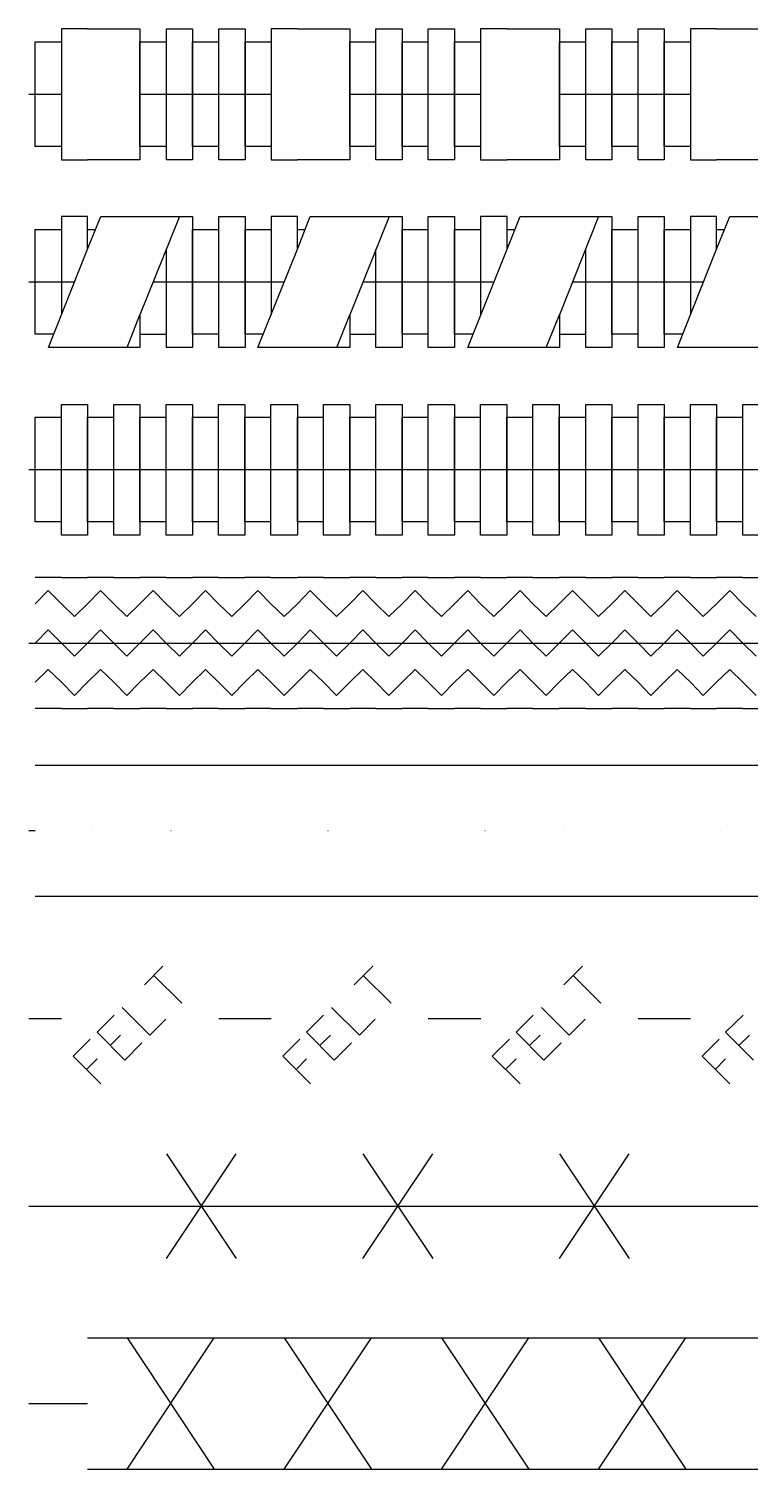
# Model space of a CAD drawing. Header units: inches. Extents: x 47316 to 59086, y 3141 to 11743.
# Drawn here: x 50313.9 to 50341.4, y 3756.3 to 3811.3 of the extents above; entities that cross this region are included whole.
import ezdxf

# ---------------------------------------------------------------- set-up
doc = ezdxf.new("R2010")
doc.units = ezdxf.units.IN
doc.header["$MEASUREMENT"] = 0

msp = doc.modelspace()

# ---------------------------------------------------------------- linework, layer by layer
at = {"color": 0, "lineweight": -3}
for p, q in [((50316.112, 3811.314), (50315.112, 3811.314)), ((50315.112, 3811.314), (50315.112, 3806.311)), ((50316.112, 3811.314), (50318.114, 3811.314)), ((50318.114, 3811.314), (50318.114, 3806.311)), ((50319.127, 3811.314), (50320.127, 3811.314)), ((50319.127, 3806.311), (50319.127, 3811.314)), ((50320.127, 3811.314), (50320.127, 3806.311)), ((50321.128, 3811.314), (50322.128, 3811.314)), ((50321.128, 3806.311), (50321.128, 3811.314)), ((50322.128, 3811.314), (50322.128, 3806.311)), ((50324.13, 3811.314), (50323.129, 3811.314)), ((50323.129, 3811.314), (50323.129, 3806.311)), ((50324.13, 3811.314), (50326.131, 3811.314)), ((50326.131, 3811.314), (50326.131, 3806.311)), ((50327.132, 3811.314), (50328.132, 3811.314)), ((50327.132, 3806.311), (50327.132, 3811.314)), ((50328.132, 3811.314), (50328.132, 3806.311)), ((50329.133, 3811.314), (50330.133, 3811.314)), ((50329.133, 3806.311), (50329.133, 3811.314)), ((50330.133, 3811.314), (50330.133, 3806.311)), ((50332.147, 3811.314), (50331.134, 3811.314)), ((50331.134, 3811.314), (50331.134, 3806.311)), ((50332.147, 3811.314), (50334.148, 3811.314)), ((50334.148, 3811.314), (50334.148, 3806.311)), ((50335.149, 3811.314), (50336.149, 3811.314)), ((50335.149, 3806.311), (50335.149, 3811.314)), ((50336.149, 3811.314), (50336.149, 3806.311)), ((50337.15, 3811.314), (50338.151, 3811.314)), ((50337.15, 3806.311), (50337.15, 3811.314)), ((50338.151, 3811.314), (50338.151, 3806.311)), ((50340.152, 3811.314), (50339.151, 3811.314)), ((50339.151, 3811.314), (50339.151, 3806.311)), ((50340.152, 3811.314), (50342.153, 3811.314)), ((50314.111, 3806.817), (50314.111, 3810.82)), ((50314.111, 3810.82), (50315.112, 3810.82)), ((50318.114, 3806.817), (50318.114, 3810.82)), ((50318.114, 3810.82), (50319.127, 3810.82)), ((50320.127, 3806.817), (50320.127, 3810.82)), ((50320.127, 3810.82), (50321.128, 3810.82)), ((50322.128, 3806.817), (50322.128, 3810.82)), ((50322.128, 3810.82), (50323.129, 3810.82)), ((50326.131, 3806.817), (50326.131, 3810.82)), ((50326.131, 3810.82), (50327.132, 3810.82)), ((50328.132, 3806.817), (50328.132, 3810.82)), ((50328.132, 3810.82), (50329.133, 3810.82)), ((50330.133, 3806.817), (50330.133, 3810.82)), ((50330.133, 3810.82), (50331.134, 3810.82)), ((50334.148, 3806.817), (50334.148, 3810.82)), ((50334.148, 3810.82), (50335.149, 3810.82)), ((50336.149, 3806.817), (50336.149, 3810.82)), ((50336.149, 3810.82), (50337.15, 3810.82)), ((50338.151, 3806.817), (50338.151, 3810.82)), ((50338.151, 3810.82), (50339.151, 3810.82)), ((50313.864, 3808.818), (50314.111, 3808.818)), ((50314.111, 3808.818), (50315.112, 3808.818)), ((50318.114, 3808.818), (50320.127, 3808.818)), ((50320.127, 3808.818), (50322.128, 3808.818)), ((50322.128, 3808.818), (50323.129, 3808.818)), ((50326.131, 3808.818), (50328.132, 3808.818)), ((50328.132, 3808.818), (50330.133, 3808.818)), ((50330.133, 3808.818), (50331.134, 3808.818)), ((50334.148, 3808.818), (50336.149, 3808.818)), ((50336.149, 3808.818), (50338.151, 3808.818)), ((50338.151, 3808.818), (50339.151, 3808.818)), ((50315.112, 3806.817), (50314.111, 3806.817)), ((50319.127, 3806.817), (50318.114, 3806.817)), ((50321.128, 3806.817), (50320.127, 3806.817)), ((50323.129, 3806.817), (50322.128, 3806.817)), ((50327.132, 3806.817), (50326.131, 3806.817)), ((50329.133, 3806.817), (50328.132, 3806.817)), ((50331.134, 3806.817), (50330.133, 3806.817)), ((50335.149, 3806.817), (50334.148, 3806.817)), ((50337.15, 3806.817), (50336.149, 3806.817)), ((50339.151, 3806.817), (50338.151, 3806.817)), ((50315.112, 3806.311), (50316.112, 3806.311)), ((50318.114, 3806.311), (50316.112, 3806.311)), ((50320.127, 3806.311), (50319.127, 3806.311)), ((50322.128, 3806.311), (50321.128, 3806.311)), ((50323.129, 3806.311), (50324.13, 3806.311)), ((50326.131, 3806.311), (50324.13, 3806.311)), ((50328.132, 3806.311), (50327.132, 3806.311)), ((50330.133, 3806.311), (50329.133, 3806.311)), ((50331.134, 3806.311), (50332.147, 3806.311)), ((50334.148, 3806.311), (50332.147, 3806.311)), ((50336.149, 3806.311), (50335.149, 3806.311)), ((50338.151, 3806.311), (50337.15, 3806.311)), ((50339.151, 3806.311), (50340.152, 3806.311)), ((50342.153, 3806.311), (50340.152, 3806.311)), ((50316.112, 3804.136), (50315.112, 3804.136)), ((50315.112, 3804.136), (50315.112, 3800.381)), ((50316.112, 3802.889), (50316.112, 3804.136)), ((50316.112, 3802.889), (50316.619, 3804.136)), ((50316.619, 3804.136), (50318.114, 3804.136)), ((50318.114, 3804.136), (50320.127, 3804.136)), ((50319.621, 3804.136), (50318.114, 3800.381)), ((50320.127, 3804.136), (50320.127, 3799.133)), ((50321.128, 3804.136), (50322.128, 3804.136)), ((50321.128, 3799.133), (50321.128, 3804.136)), ((50322.128, 3804.136), (50322.128, 3799.133)), ((50324.13, 3804.136), (50323.129, 3804.136)), ((50323.129, 3804.136), (50323.129, 3800.381)), ((50324.13, 3802.889), (50324.13, 3804.136)), ((50324.13, 3802.889), (50324.624, 3804.136)), ((50324.624, 3804.136), (50326.131, 3804.136)), ((50326.131, 3804.136), (50328.132, 3804.136)), ((50327.638, 3804.136), (50326.131, 3800.381)), ((50328.132, 3804.136), (50328.132, 3799.133)), ((50329.133, 3804.136), (50330.133, 3804.136)), ((50329.133, 3799.133), (50329.133, 3804.136)), ((50330.133, 3804.136), (50330.133, 3799.133)), ((50332.147, 3804.136), (50331.134, 3804.136)), ((50331.134, 3804.136), (50331.134, 3800.381)), ((50332.147, 3802.889), (50332.147, 3804.136)), ((50332.147, 3802.889), (50332.641, 3804.136)), ((50332.641, 3804.136), (50334.148, 3804.136)), ((50334.148, 3804.136), (50336.149, 3804.136)), ((50335.643, 3804.136), (50334.148, 3800.381)), ((50336.149, 3804.136), (50336.149, 3799.133)), ((50337.15, 3804.136), (50338.151, 3804.136)), ((50337.15, 3799.133), (50337.15, 3804.136)), ((50338.151, 3804.136), (50338.151, 3799.133)), ((50340.152, 3804.136), (50339.151, 3804.136)), ((50339.151, 3804.136), (50339.151, 3800.381)), ((50340.152, 3802.889), (50340.152, 3804.136)), ((50340.152, 3802.889), (50340.658, 3804.136)), ((50340.658, 3804.136), (50342.153, 3804.136)), ((50314.111, 3799.64), (50314.111, 3803.642)), ((50314.111, 3803.642), (50315.112, 3803.642)), ((50316.112, 3803.642), (50316.421, 3803.642)), ((50320.127, 3799.64), (50320.127, 3803.642)), ((50320.127, 3803.642), (50321.128, 3803.642)), ((50322.128, 3799.64), (50322.128, 3803.642)), ((50322.128, 3803.642), (50323.129, 3803.642)), ((50324.13, 3803.642), (50324.426, 3803.642)), ((50328.132, 3799.64), (50328.132, 3803.642)), ((50328.132, 3803.642), (50329.133, 3803.642)), ((50330.133, 3799.64), (50330.133, 3803.642)), ((50330.133, 3803.642), (50331.134, 3803.642)), ((50332.147, 3803.642), (50332.443, 3803.642)), ((50336.149, 3799.64), (50336.149, 3803.642)), ((50336.149, 3803.642), (50337.15, 3803.642)), ((50338.151, 3799.64), (50338.151, 3803.642)), ((50338.151, 3803.642), (50339.151, 3803.642)), ((50340.152, 3803.642), (50340.448, 3803.642)), ((50314.618, 3799.133), (50316.112, 3802.889)), ((50319.127, 3799.133), (50319.127, 3802.889)), ((50322.623, 3799.133), (50324.13, 3802.889)), ((50327.132, 3799.133), (50327.132, 3802.889)), ((50330.64, 3799.133), (50332.147, 3802.889)), ((50335.149, 3799.133), (50335.149, 3802.889)), ((50338.657, 3799.133), (50340.152, 3802.889)), ((50313.864, 3801.641), (50314.111, 3801.641)), ((50314.111, 3801.641), (50315.618, 3801.641)), ((50318.62, 3801.641), (50320.127, 3801.641)), ((50320.127, 3801.641), (50322.128, 3801.641)), ((50322.128, 3801.641), (50323.623, 3801.641)), ((50326.637, 3801.641), (50328.132, 3801.641)), ((50328.132, 3801.641), (50330.133, 3801.641)), ((50330.133, 3801.641), (50331.641, 3801.641)), ((50334.642, 3801.641), (50336.149, 3801.641)), ((50336.149, 3801.641), (50338.151, 3801.641)), ((50338.151, 3801.641), (50339.658, 3801.641)), ((50317.62, 3799.133), (50318.114, 3800.381)), ((50318.114, 3800.381), (50318.114, 3799.133)), ((50325.637, 3799.133), (50326.131, 3800.381)), ((50326.131, 3800.381), (50326.131, 3799.133)), ((50333.642, 3799.133), (50334.148, 3800.381)), ((50334.148, 3800.381), (50334.148, 3799.133)), ((50314.815, 3799.64), (50314.111, 3799.64)), ((50318.114, 3799.64), (50319.127, 3799.64)), ((50321.128, 3799.64), (50320.127, 3799.64)), ((50322.833, 3799.64), (50322.128, 3799.64)), ((50326.131, 3799.64), (50327.132, 3799.64)), ((50329.133, 3799.64), (50328.132, 3799.64)), ((50330.838, 3799.64), (50330.133, 3799.64)), ((50334.148, 3799.64), (50335.149, 3799.64)), ((50337.15, 3799.64), (50336.149, 3799.64)), ((50338.855, 3799.64), (50338.151, 3799.64)), ((50316.112, 3799.133), (50314.618, 3799.133)), ((50318.114, 3799.133), (50316.112, 3799.133)), ((50320.127, 3799.133), (50319.127, 3799.133)), ((50322.128, 3799.133), (50321.128, 3799.133)), ((50324.13, 3799.133), (50322.623, 3799.133)), ((50326.131, 3799.133), (50324.13, 3799.133)), ((50328.132, 3799.133), (50327.132, 3799.133)), ((50330.133, 3799.133), (50329.133, 3799.133)), ((50332.147, 3799.133), (50330.64, 3799.133)), ((50334.148, 3799.133), (50332.147, 3799.133)), ((50336.149, 3799.133), (50335.149, 3799.133)), ((50338.151, 3799.133), (50337.15, 3799.133)), ((50340.152, 3799.133), (50338.657, 3799.133)), ((50342.153, 3799.133), (50340.152, 3799.133)), ((50315.112, 3796.959), (50316.112, 3796.959)), ((50315.112, 3791.956), (50315.112, 3796.959)), ((50316.112, 3796.959), (50316.112, 3791.956)), ((50317.113, 3796.959), (50318.114, 3796.959)), ((50317.113, 3791.956), (50317.113, 3796.959)), ((50318.114, 3796.959), (50318.114, 3791.956)), ((50319.114, 3796.959), (50320.115, 3796.959)), ((50319.114, 3791.956), (50319.114, 3796.959)), ((50320.115, 3796.959), (50320.115, 3791.956)), ((50321.116, 3796.959), (50322.116, 3796.959)), ((50321.116, 3791.956), (50321.116, 3796.959)), ((50322.116, 3796.959), (50322.116, 3791.956)), ((50323.117, 3796.959), (50324.13, 3796.959)), ((50323.117, 3791.956), (50323.117, 3796.959)), ((50324.13, 3796.959), (50324.13, 3791.956)), ((50325.13, 3796.959), (50326.131, 3796.959)), ((50325.13, 3791.956), (50325.13, 3796.959)), ((50326.131, 3796.959), (50326.131, 3791.956)), ((50327.132, 3796.959), (50328.132, 3796.959)), ((50327.132, 3791.956), (50327.132, 3796.959)), ((50328.132, 3796.959), (50328.132, 3791.956)), ((50329.133, 3796.959), (50330.133, 3796.959)), ((50329.133, 3791.956), (50329.133, 3796.959)), ((50330.133, 3796.959), (50330.133, 3791.956)), ((50331.134, 3796.959), (50332.135, 3796.959)), ((50331.134, 3791.956), (50331.134, 3796.959)), ((50332.135, 3796.959), (50332.135, 3791.956)), ((50333.135, 3796.959), (50334.136, 3796.959)), ((50333.135, 3791.956), (50333.135, 3796.959)), ((50334.136, 3796.959), (50334.136, 3791.956)), ((50335.149, 3796.959), (50336.149, 3796.959)), ((50335.149, 3791.956), (50335.149, 3796.959)), ((50336.149, 3796.959), (50336.149, 3791.956)), ((50337.15, 3796.959), (50338.151, 3796.959)), ((50337.15, 3791.956), (50337.15, 3796.959)), ((50338.151, 3796.959), (50338.151, 3791.956)), ((50339.151, 3796.959), (50340.152, 3796.959)), ((50339.151, 3791.956), (50339.151, 3796.959)), ((50340.152, 3796.959), (50340.152, 3791.956)), ((50341.153, 3796.959), (50342.153, 3796.959)), ((50341.153, 3791.956), (50341.153, 3796.959)), ((50314.111, 3792.463), (50314.111, 3796.465)), ((50314.111, 3796.465), (50315.112, 3796.465)), ((50316.112, 3792.463), (50316.112, 3796.465)), ((50316.112, 3796.465), (50317.113, 3796.465)), ((50318.114, 3792.463), (50318.114, 3796.465)), ((50318.114, 3796.465), (50319.114, 3796.465)), ((50320.115, 3792.463), (50320.115, 3796.465)), ((50320.115, 3796.465), (50321.116, 3796.465)), ((50322.116, 3792.463), (50322.116, 3796.465)), ((50322.116, 3796.465), (50323.117, 3796.465)), ((50324.13, 3792.463), (50324.13, 3796.465)), ((50324.13, 3796.465), (50325.13, 3796.465)), ((50326.131, 3792.463), (50326.131, 3796.465)), ((50326.131, 3796.465), (50327.132, 3796.465)), ((50328.132, 3792.463), (50328.132, 3796.465)), ((50328.132, 3796.465), (50329.133, 3796.465)), ((50330.133, 3792.463), (50330.133, 3796.465)), ((50330.133, 3796.465), (50331.134, 3796.465)), ((50332.135, 3792.463), (50332.135, 3796.465)), ((50332.135, 3796.465), (50333.135, 3796.465)), ((50334.136, 3792.463), (50334.136, 3796.465)), ((50334.136, 3796.465), (50335.149, 3796.465)), ((50336.149, 3792.463), (50336.149, 3796.465)), ((50336.149, 3796.465), (50337.15, 3796.465)), ((50338.151, 3792.463), (50338.151, 3796.465)), ((50338.151, 3796.465), (50339.151, 3796.465)), ((50340.152, 3792.463), (50340.152, 3796.465)), ((50340.152, 3796.465), (50341.153, 3796.465)), ((50313.864, 3794.464), (50314.111, 3794.464)), ((50314.111, 3794.464), (50316.112, 3794.464)), ((50316.112, 3794.464), (50318.114, 3794.464)), ((50318.114, 3794.464), (50320.115, 3794.464)), ((50320.115, 3794.464), (50322.116, 3794.464)), ((50322.116, 3794.464), (50324.13, 3794.464)), ((50324.13, 3794.464), (50326.131, 3794.464)), ((50326.131, 3794.464), (50328.132, 3794.464)), ((50328.132, 3794.464), (50330.133, 3794.464)), ((50330.133, 3794.464), (50332.135, 3794.464)), ((50332.135, 3794.464), (50334.136, 3794.464)), ((50334.136, 3794.464), (50336.149, 3794.464)), ((50336.149, 3794.464), (50338.151, 3794.464)), ((50338.151, 3794.464), (50340.152, 3794.464)), ((50340.152, 3794.464), (50342.153, 3794.464)), ((50315.112, 3792.463), (50314.111, 3792.463)), ((50317.113, 3792.463), (50316.112, 3792.463)), ((50319.114, 3792.463), (50318.114, 3792.463)), ((50321.116, 3792.463), (50320.115, 3792.463)), ((50323.117, 3792.463), (50322.116, 3792.463)), ((50325.13, 3792.463), (50324.13, 3792.463)), ((50327.132, 3792.463), (50326.131, 3792.463)), ((50329.133, 3792.463), (50328.132, 3792.463)), ((50331.134, 3792.463), (50330.133, 3792.463)), ((50333.135, 3792.463), (50332.135, 3792.463)), ((50335.149, 3792.463), (50334.136, 3792.463)), ((50337.15, 3792.463), (50336.149, 3792.463)), ((50339.151, 3792.463), (50338.151, 3792.463)), ((50341.153, 3792.463), (50340.152, 3792.463)), ((50316.112, 3791.956), (50315.112, 3791.956)), ((50318.114, 3791.956), (50317.113, 3791.956)), ((50320.115, 3791.956), (50319.114, 3791.956)), ((50322.116, 3791.956), (50321.116, 3791.956)), ((50324.13, 3791.956), (50323.117, 3791.956)), ((50326.131, 3791.956), (50325.13, 3791.956)), ((50328.132, 3791.956), (50327.132, 3791.956)), ((50330.133, 3791.956), (50329.133, 3791.956)), ((50332.135, 3791.956), (50331.134, 3791.956)), ((50334.136, 3791.956), (50333.135, 3791.956)), ((50336.149, 3791.956), (50335.149, 3791.956)), ((50338.151, 3791.956), (50337.15, 3791.956)), ((50340.152, 3791.956), (50339.151, 3791.956)), ((50342.153, 3791.956), (50341.153, 3791.956)), ((50315.112, 3790.338), (50314.111, 3790.338)), ((50315.112, 3790.338), (50316.112, 3790.338)), ((50317.113, 3790.338), (50316.112, 3790.338)), ((50317.113, 3790.338), (50318.114, 3790.338)), ((50319.114, 3790.338), (50318.114, 3790.338)), ((50319.114, 3790.338), (50320.115, 3790.338)), ((50321.116, 3790.338), (50320.115, 3790.338)), ((50321.116, 3790.338), (50322.116, 3790.338)), ((50323.117, 3790.338), (50322.116, 3790.338)), ((50323.117, 3790.338), (50324.13, 3790.338)), ((50325.13, 3790.338), (50324.13, 3790.338)), ((50325.13, 3790.338), (50326.131, 3790.338)), ((50327.132, 3790.338), (50326.131, 3790.338)), ((50327.132, 3790.338), (50328.132, 3790.338)), ((50329.133, 3790.338), (50328.132, 3790.338)), ((50329.133, 3790.338), (50330.133, 3790.338)), ((50331.134, 3790.338), (50330.133, 3790.338)), ((50331.134, 3790.338), (50332.135, 3790.338)), ((50333.135, 3790.338), (50332.135, 3790.338)), ((50333.135, 3790.338), (50334.136, 3790.338)), ((50335.149, 3790.338), (50334.136, 3790.338)), ((50335.149, 3790.338), (50336.149, 3790.338)), ((50337.15, 3790.338), (50336.149, 3790.338)), ((50337.15, 3790.338), (50338.151, 3790.338)), ((50339.151, 3790.338), (50338.151, 3790.338)), ((50339.151, 3790.338), (50340.152, 3790.338)), ((50341.153, 3790.338), (50340.152, 3790.338)), ((50341.153, 3790.338), (50342.153, 3790.338)), ((50314.111, 3789.337), (50314.605, 3789.844)), ((50314.605, 3789.844), (50315.112, 3789.337)), ((50316.112, 3789.337), (50316.607, 3789.844)), ((50316.607, 3789.844), (50317.113, 3789.337)), ((50318.114, 3789.337), (50318.62, 3789.844)), ((50318.62, 3789.844), (50319.114, 3789.337)), ((50320.115, 3789.337), (50320.621, 3789.844)), ((50320.621, 3789.844), (50321.116, 3789.337)), ((50322.116, 3789.337), (50322.623, 3789.844)), ((50322.623, 3789.844), (50323.117, 3789.337)), ((50324.13, 3789.337), (50324.624, 3789.844)), ((50324.624, 3789.844), (50325.13, 3789.337)), ((50326.131, 3789.337), (50326.625, 3789.844)), ((50326.625, 3789.844), (50327.132, 3789.337)), ((50328.132, 3789.337), (50328.626, 3789.844)), ((50328.626, 3789.844), (50329.133, 3789.337)), ((50330.133, 3789.337), (50330.64, 3789.844)), ((50330.64, 3789.844), (50331.134, 3789.337)), ((50332.135, 3789.337), (50332.641, 3789.844)), ((50332.641, 3789.844), (50333.135, 3789.337)), ((50334.136, 3789.337), (50334.642, 3789.844)), ((50334.642, 3789.844), (50335.149, 3789.337)), ((50336.149, 3789.337), (50336.644, 3789.844)), ((50336.644, 3789.844), (50337.15, 3789.337)), ((50338.151, 3789.337), (50338.645, 3789.844)), ((50338.645, 3789.844), (50339.151, 3789.337)), ((50340.152, 3789.337), (50340.658, 3789.844)), ((50340.658, 3789.844), (50341.153, 3789.337)), ((50315.606, 3788.843), (50315.112, 3789.337)), ((50316.112, 3789.337), (50315.606, 3788.843)), ((50317.607, 3788.843), (50317.113, 3789.337)), ((50318.114, 3789.337), (50317.607, 3788.843)), ((50319.621, 3788.843), (50319.114, 3789.337)), ((50320.115, 3789.337), (50319.621, 3788.843)), ((50321.622, 3788.843), (50321.116, 3789.337)), ((50322.116, 3789.337), (50321.622, 3788.843)), ((50323.623, 3788.843), (50323.117, 3789.337)), ((50324.13, 3789.337), (50323.623, 3788.843)), ((50325.624, 3788.843), (50325.13, 3789.337)), ((50326.131, 3789.337), (50325.624, 3788.843)), ((50327.626, 3788.843), (50327.132, 3789.337)), ((50328.132, 3789.337), (50327.626, 3788.843)), ((50329.639, 3788.843), (50329.133, 3789.337)), ((50330.133, 3789.337), (50329.639, 3788.843)), ((50331.641, 3788.843), (50331.134, 3789.337)), ((50332.135, 3789.337), (50331.641, 3788.843)), ((50333.642, 3788.843), (50333.135, 3789.337)), ((50334.136, 3789.337), (50333.642, 3788.843)), ((50335.643, 3788.843), (50335.149, 3789.337)), ((50336.149, 3789.337), (50335.643, 3788.843)), ((50337.644, 3788.843), (50337.15, 3789.337)), ((50338.151, 3789.337), (50337.644, 3788.843)), ((50339.645, 3788.843), (50339.151, 3789.337)), ((50340.152, 3789.337), (50339.645, 3788.843)), ((50341.659, 3788.843), (50341.153, 3789.337)), ((50314.111, 3787.83), (50314.605, 3788.337)), ((50314.605, 3788.337), (50315.112, 3787.83)), ((50316.112, 3787.83), (50316.607, 3788.337)), ((50316.607, 3788.337), (50317.113, 3787.83)), ((50318.114, 3787.83), (50318.62, 3788.337)), ((50318.62, 3788.337), (50319.114, 3787.83)), ((50320.115, 3787.83), (50320.621, 3788.337)), ((50320.621, 3788.337), (50321.116, 3787.83)), ((50322.116, 3787.83), (50322.623, 3788.337)), ((50322.623, 3788.337), (50323.117, 3787.83)), ((50324.13, 3787.83), (50324.624, 3788.337)), ((50324.624, 3788.337), (50325.13, 3787.83)), ((50326.131, 3787.83), (50326.625, 3788.337)), ((50326.625, 3788.337), (50327.132, 3787.83)), ((50328.132, 3787.83), (50328.626, 3788.337)), ((50328.626, 3788.337), (50329.133, 3787.83)), ((50330.133, 3787.83), (50330.64, 3788.337)), ((50330.64, 3788.337), (50331.134, 3787.83)), ((50332.135, 3787.83), (50332.641, 3788.337)), ((50332.641, 3788.337), (50333.135, 3787.83)), ((50334.136, 3787.83), (50334.642, 3788.337)), ((50334.642, 3788.337), (50335.149, 3787.83)), ((50336.149, 3787.83), (50336.644, 3788.337)), ((50336.644, 3788.337), (50337.15, 3787.83)), ((50338.151, 3787.83), (50338.645, 3788.337)), ((50338.645, 3788.337), (50339.151, 3787.83)), ((50340.152, 3787.83), (50340.658, 3788.337)), ((50340.658, 3788.337), (50341.153, 3787.83)), ((50313.864, 3787.83), (50314.111, 3787.83)), ((50314.111, 3787.83), (50315.112, 3787.83)), ((50315.112, 3787.83), (50315.606, 3787.336)), ((50315.112, 3787.83), (50316.112, 3787.83)), ((50315.606, 3787.336), (50316.112, 3787.83)), ((50316.112, 3787.83), (50317.113, 3787.83)), ((50317.113, 3787.83), (50317.607, 3787.336)), ((50317.113, 3787.83), (50318.114, 3787.83)), ((50317.607, 3787.336), (50318.114, 3787.83)), ((50318.114, 3787.83), (50319.114, 3787.83)), ((50319.114, 3787.83), (50319.621, 3787.336)), ((50319.114, 3787.83), (50320.115, 3787.83)), ((50319.621, 3787.336), (50320.115, 3787.83)), ((50320.115, 3787.83), (50321.116, 3787.83)), ((50321.116, 3787.83), (50321.622, 3787.336)), ((50321.116, 3787.83), (50322.116, 3787.83)), ((50321.622, 3787.336), (50322.116, 3787.83)), ((50322.116, 3787.83), (50323.117, 3787.83)), ((50323.117, 3787.83), (50323.623, 3787.336)), ((50323.117, 3787.83), (50324.13, 3787.83)), ((50323.623, 3787.336), (50324.13, 3787.83)), ((50324.13, 3787.83), (50325.13, 3787.83)), ((50325.13, 3787.83), (50325.624, 3787.336)), ((50325.13, 3787.83), (50326.131, 3787.83)), ((50325.624, 3787.336), (50326.131, 3787.83)), ((50326.131, 3787.83), (50327.132, 3787.83)), ((50327.132, 3787.83), (50327.626, 3787.336)), ((50327.132, 3787.83), (50328.132, 3787.83)), ((50327.626, 3787.336), (50328.132, 3787.83)), ((50328.132, 3787.83), (50329.133, 3787.83)), ((50329.133, 3787.83), (50329.639, 3787.336)), ((50329.133, 3787.83), (50330.133, 3787.83)), ((50329.639, 3787.336), (50330.133, 3787.83)), ((50330.133, 3787.83), (50331.134, 3787.83)), ((50331.134, 3787.83), (50331.641, 3787.336)), ((50331.134, 3787.83), (50332.135, 3787.83)), ((50331.641, 3787.336), (50332.135, 3787.83)), ((50332.135, 3787.83), (50333.135, 3787.83)), ((50333.135, 3787.83), (50333.642, 3787.336)), ((50333.135, 3787.83), (50334.136, 3787.83)), ((50333.642, 3787.336), (50334.136, 3787.83)), ((50334.136, 3787.83), (50335.149, 3787.83)), ((50335.149, 3787.83), (50335.643, 3787.336)), ((50335.149, 3787.83), (50336.149, 3787.83)), ((50335.643, 3787.336), (50336.149, 3787.83)), ((50336.149, 3787.83), (50337.15, 3787.83)), ((50337.15, 3787.83), (50337.644, 3787.336)), ((50337.15, 3787.83), (50338.151, 3787.83)), ((50337.644, 3787.336), (50338.151, 3787.83)), ((50338.151, 3787.83), (50339.151, 3787.83)), ((50339.151, 3787.83), (50339.645, 3787.336)), ((50339.151, 3787.83), (50340.152, 3787.83)), ((50339.645, 3787.336), (50340.152, 3787.83)), ((50340.152, 3787.83), (50341.153, 3787.83)), ((50341.153, 3787.83), (50341.659, 3787.336)), ((50341.153, 3787.83), (50342.153, 3787.83)), ((50314.111, 3786.335), (50314.605, 3786.829)), ((50314.605, 3786.829), (50315.112, 3786.335)), ((50316.112, 3786.335), (50316.607, 3786.829)), ((50316.607, 3786.829), (50317.113, 3786.335)), ((50318.114, 3786.335), (50318.62, 3786.829)), ((50318.62, 3786.829), (50319.114, 3786.335)), ((50320.115, 3786.335), (50320.621, 3786.829)), ((50320.621, 3786.829), (50321.116, 3786.335)), ((50322.116, 3786.335), (50322.623, 3786.829)), ((50322.623, 3786.829), (50323.117, 3786.335)), ((50324.13, 3786.335), (50324.624, 3786.829)), ((50324.624, 3786.829), (50325.13, 3786.335)), ((50326.131, 3786.335), (50326.625, 3786.829)), ((50326.625, 3786.829), (50327.132, 3786.335)), ((50328.132, 3786.335), (50328.626, 3786.829)), ((50328.626, 3786.829), (50329.133, 3786.335)), ((50330.133, 3786.335), (50330.64, 3786.829)), ((50330.64, 3786.829), (50331.134, 3786.335)), ((50332.135, 3786.335), (50332.641, 3786.829)), ((50332.641, 3786.829), (50333.135, 3786.335)), ((50334.136, 3786.335), (50334.642, 3786.829)), ((50334.642, 3786.829), (50335.149, 3786.335)), ((50336.149, 3786.335), (50336.644, 3786.829)), ((50336.644, 3786.829), (50337.15, 3786.335)), ((50338.151, 3786.335), (50338.645, 3786.829)), ((50338.645, 3786.829), (50339.151, 3786.335)), ((50340.152, 3786.335), (50340.658, 3786.829)), ((50340.658, 3786.829), (50341.153, 3786.335)), ((50315.606, 3785.829), (50315.112, 3786.335)), ((50316.112, 3786.335), (50315.606, 3785.829)), ((50317.607, 3785.829), (50317.113, 3786.335)), ((50318.114, 3786.335), (50317.607, 3785.829)), ((50319.621, 3785.829), (50319.114, 3786.335)), ((50320.115, 3786.335), (50319.621, 3785.829)), ((50321.622, 3785.829), (50321.116, 3786.335)), ((50322.116, 3786.335), (50321.622, 3785.829)), ((50323.623, 3785.829), (50323.117, 3786.335)), ((50324.13, 3786.335), (50323.623, 3785.829)), ((50325.624, 3785.829), (50325.13, 3786.335)), ((50326.131, 3786.335), (50325.624, 3785.829)), ((50327.626, 3785.829), (50327.132, 3786.335)), ((50328.132, 3786.335), (50327.626, 3785.829)), ((50329.639, 3785.829), (50329.133, 3786.335)), ((50330.133, 3786.335), (50329.639, 3785.829)), ((50331.641, 3785.829), (50331.134, 3786.335)), ((50332.135, 3786.335), (50331.641, 3785.829)), ((50333.642, 3785.829), (50333.135, 3786.335)), ((50334.136, 3786.335), (50333.642, 3785.829)), ((50335.643, 3785.829), (50335.149, 3786.335)), ((50336.149, 3786.335), (50335.643, 3785.829)), ((50337.644, 3785.829), (50337.15, 3786.335)), ((50338.151, 3786.335), (50337.644, 3785.829)), ((50339.645, 3785.829), (50339.151, 3786.335)), ((50340.152, 3786.335), (50339.645, 3785.829)), ((50341.659, 3785.829), (50341.153, 3786.335)), ((50315.112, 3785.335), (50314.111, 3785.335)), ((50315.112, 3785.335), (50316.112, 3785.335)), ((50317.113, 3785.335), (50316.112, 3785.335)), ((50317.113, 3785.335), (50318.114, 3785.335)), ((50319.114, 3785.335), (50318.114, 3785.335)), ((50319.114, 3785.335), (50320.115, 3785.335)), ((50321.116, 3785.335), (50320.115, 3785.335)), ((50321.116, 3785.335), (50322.116, 3785.335)), ((50323.117, 3785.335), (50322.116, 3785.335)), ((50323.117, 3785.335), (50324.13, 3785.335)), ((50325.13, 3785.335), (50324.13, 3785.335)), ((50325.13, 3785.335), (50326.131, 3785.335)), ((50327.132, 3785.335), (50326.131, 3785.335)), ((50327.132, 3785.335), (50328.132, 3785.335)), ((50329.133, 3785.335), (50328.132, 3785.335)), ((50329.133, 3785.335), (50330.133, 3785.335)), ((50331.134, 3785.335), (50330.133, 3785.335)), ((50331.134, 3785.335), (50332.135, 3785.335)), ((50333.135, 3785.335), (50332.135, 3785.335)), ((50333.135, 3785.335), (50334.136, 3785.335)), ((50335.149, 3785.335), (50334.136, 3785.335)), ((50335.149, 3785.335), (50336.149, 3785.335)), ((50337.15, 3785.335), (50336.149, 3785.335)), ((50337.15, 3785.335), (50338.151, 3785.335)), ((50339.151, 3785.335), (50338.151, 3785.335)), ((50339.151, 3785.335), (50340.152, 3785.335)), ((50341.153, 3785.335), (50340.152, 3785.335)), ((50341.153, 3785.335), (50342.153, 3785.335)), ((50314.111, 3783.161), (50316.112, 3783.161)), ((50316.112, 3783.161), (50318.114, 3783.161)), ((50318.114, 3783.161), (50320.115, 3783.161)), ((50320.115, 3783.161), (50322.116, 3783.161)), ((50322.116, 3783.161), (50324.13, 3783.161)), ((50324.13, 3783.161), (50326.131, 3783.161)), ((50326.131, 3783.161), (50328.132, 3783.161)), ((50328.132, 3783.161), (50330.133, 3783.161)), ((50330.133, 3783.161), (50332.135, 3783.161)), ((50332.135, 3783.161), (50334.136, 3783.161)), ((50334.136, 3783.161), (50336.149, 3783.161)), ((50336.149, 3783.161), (50338.151, 3783.161)), ((50338.151, 3783.161), (50340.152, 3783.161)), ((50340.152, 3783.161), (50342.153, 3783.161)), ((50313.864, 3780.665), (50314.111, 3780.665)), ((50316.296, 3780.665), (50316.301, 3780.665)), ((50319.296, 3780.665), (50319.301, 3780.665)), ((50322.296, 3780.665), (50322.301, 3780.665)), ((50325.296, 3780.665), (50325.301, 3780.665)), ((50328.296, 3780.665), (50328.301, 3780.665)), ((50331.296, 3780.665), (50331.301, 3780.665)), ((50334.296, 3780.665), (50334.301, 3780.665)), ((50337.296, 3780.665), (50337.301, 3780.665)), ((50340.296, 3780.665), (50340.301, 3780.665)), ((50314.111, 3778.157), (50316.112, 3778.157)), ((50316.112, 3778.157), (50318.114, 3778.157)), ((50318.114, 3778.157), (50320.115, 3778.157)), ((50320.115, 3778.157), (50322.116, 3778.157)), ((50322.116, 3778.157), (50324.13, 3778.157)), ((50324.13, 3778.157), (50326.131, 3778.157)), ((50326.131, 3778.157), (50328.132, 3778.157)), ((50328.132, 3778.157), (50330.133, 3778.157)), ((50330.133, 3778.157), (50332.135, 3778.157)), ((50332.135, 3778.157), (50334.136, 3778.157)), ((50334.136, 3778.157), (50336.149, 3778.157)), ((50336.149, 3778.157), (50338.151, 3778.157)), ((50338.151, 3778.157), (50340.152, 3778.157)), ((50340.152, 3778.157), (50342.153, 3778.157)), ((50318.287, 3774.773), (50318.991, 3775.477)), ((50326.304, 3774.773), (50327.008, 3775.477)), ((50334.309, 3774.773), (50335.025, 3775.477)), ((50318.645, 3775.131), (50319.707, 3774.069)), ((50326.65, 3775.131), (50327.712, 3774.069)), ((50334.667, 3775.131), (50335.729, 3774.069)), ((50317.434, 3773.908), (50318.484, 3772.846)), ((50325.439, 3773.908), (50326.502, 3772.846)), ((50333.456, 3773.908), (50334.519, 3772.846)), ((50313.864, 3773.488), (50315.112, 3773.488)), ((50316.471, 3772.957), (50317.125, 3773.611)), ((50318.484, 3772.846), (50319.102, 3773.463)), ((50321.128, 3773.488), (50323.129, 3773.488)), ((50324.476, 3772.957), (50325.13, 3773.611)), ((50326.502, 3772.846), (50327.107, 3773.463)), ((50329.133, 3773.488), (50331.146, 3773.488)), ((50332.493, 3772.957), (50333.148, 3773.611)), ((50334.519, 3772.846), (50335.124, 3773.463)), ((50337.15, 3773.488), (50339.151, 3773.488)), ((50340.498, 3772.957), (50341.165, 3773.611)), ((50315.557, 3772.043), (50316.211, 3772.697)), ((50317.533, 3771.894), (50316.471, 3772.957)), ((50316.977, 3772.45), (50317.372, 3772.846)), ((50323.574, 3772.043), (50324.229, 3772.697)), ((50325.538, 3771.894), (50324.476, 3772.957)), ((50324.982, 3772.45), (50325.39, 3772.846)), ((50331.579, 3772.043), (50332.233, 3772.697)), ((50333.555, 3771.894), (50332.493, 3772.957)), ((50332.999, 3772.45), (50333.407, 3772.846)), ((50339.596, 3772.043), (50340.251, 3772.697)), ((50341.56, 3771.894), (50340.498, 3772.957)), ((50341.004, 3772.45), (50341.412, 3772.846)), ((50317.533, 3771.894), (50318.188, 3772.549)), ((50325.538, 3771.894), (50326.193, 3772.549)), ((50333.555, 3771.894), (50334.21, 3772.549)), ((50316.619, 3770.98), (50315.557, 3772.043)), ((50316.063, 3771.536), (50316.471, 3771.944)), ((50324.636, 3770.98), (50323.574, 3772.043)), ((50324.08, 3771.536), (50324.476, 3771.944)), ((50332.641, 3770.98), (50331.579, 3772.043)), ((50332.085, 3771.536), (50332.493, 3771.944)), ((50340.658, 3770.98), (50339.596, 3772.043)), ((50340.103, 3771.536), (50340.498, 3771.944)), ((50319.127, 3764.309), (50321.795, 3768.312)), ((50319.127, 3768.312), (50321.795, 3764.309)), ((50326.637, 3764.309), (50329.306, 3768.312)), ((50326.637, 3768.312), (50329.306, 3764.309)), ((50334.148, 3764.309), (50336.817, 3768.312)), ((50334.148, 3768.312), (50336.817, 3764.309)), ((50313.864, 3766.311), (50319.868, 3766.311)), ((50319.868, 3766.311), (50327.379, 3766.311)), ((50327.379, 3766.311), (50334.902, 3766.311)), ((50334.902, 3766.311), (50342.413, 3766.311)), ((50316.112, 3761.271), (50318.114, 3761.271)), ((50317.62, 3756.255), (50320.955, 3761.271)), ((50317.62, 3761.271), (50320.955, 3756.255)), ((50318.114, 3761.271), (50320.115, 3761.271)), ((50320.115, 3761.271), (50322.128, 3761.271)), ((50322.128, 3761.271), (50324.13, 3761.271)), ((50323.623, 3756.255), (50326.959, 3761.271)), ((50323.623, 3761.271), (50326.959, 3756.255)), ((50324.13, 3761.271), (50326.131, 3761.271)), ((50326.131, 3761.271), (50328.132, 3761.271)), ((50328.132, 3761.271), (50330.133, 3761.271)), ((50329.639, 3756.255), (50332.975, 3761.271)), ((50329.639, 3761.271), (50332.975, 3756.255)), ((50330.133, 3761.271), (50332.135, 3761.271)), ((50332.135, 3761.271), (50334.148, 3761.271)), ((50334.148, 3761.271), (50336.149, 3761.271)), ((50335.643, 3756.255), (50338.978, 3761.271)), ((50335.643, 3761.271), (50338.978, 3756.255)), ((50336.149, 3761.271), (50338.151, 3761.271)), ((50338.151, 3761.271), (50340.152, 3761.271)), ((50340.152, 3761.271), (50342.153, 3761.271)), ((50313.864, 3758.763), (50316.112, 3758.763)), ((50316.112, 3756.255), (50318.114, 3756.255)), ((50318.114, 3756.255), (50320.115, 3756.255)), ((50320.115, 3756.255), (50322.128, 3756.255)), ((50322.128, 3756.255), (50324.13, 3756.255)), ((50324.13, 3756.255), (50326.131, 3756.255)), ((50326.131, 3756.255), (50328.132, 3756.255)), ((50328.132, 3756.255), (50330.133, 3756.255)), ((50330.133, 3756.255), (50332.135, 3756.255)), ((50332.135, 3756.255), (50334.148, 3756.255)), ((50334.148, 3756.255), (50336.149, 3756.255)), ((50336.149, 3756.255), (50338.151, 3756.255)), ((50338.151, 3756.255), (50340.152, 3756.255)), ((50340.152, 3756.255), (50342.153, 3756.255))]:
    msp.add_line(p, q, dxfattribs=at)

doc.saveas('drawing.dxf')
